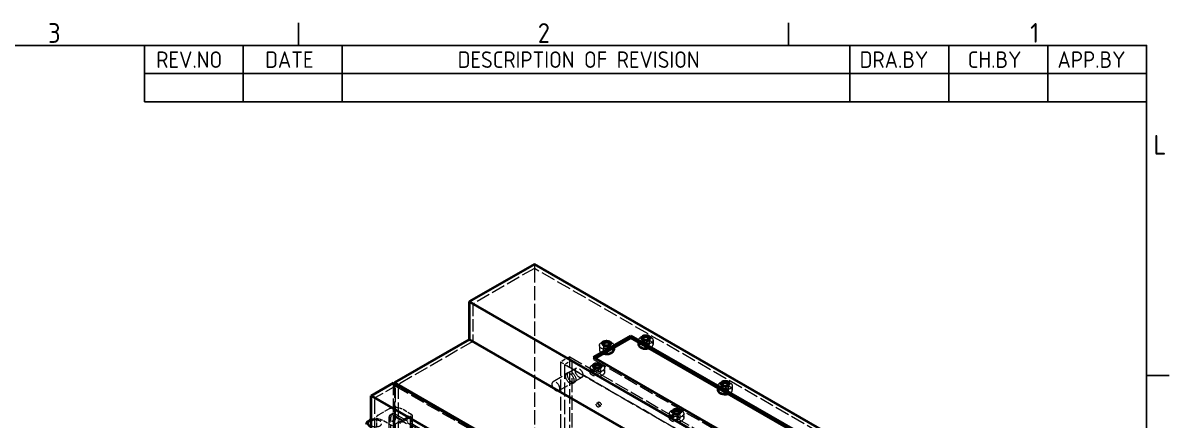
# Model space of a CAD drawing. Header units: millimetres. Extents: x 0 to 2378, y 0 to 1682.
# Drawn here: x 1997.1 to 2344.8, y 1528.4 to 1648.8 of the extents above; entities that cross this region are included whole.
import ezdxf

# ---------------------------------------------------------------- set-up
doc = ezdxf.new("R2010")
doc.units = ezdxf.units.MM
doc.header["$LTSCALE"] = 2
doc.linetypes.add('DASHED', pattern=[0.2067, 0.1654, -0.0413])
doc.layers.get('0').update_dxf_attribs({"color": 3, "lineweight": 25})
for name, color, linetype, lineweight in [('가려진 것(ISO)', 2, 'DASHED', 18), ('가시적인 것(ISO)', 3, 'Continuous', 40), ('가시적인 좁은 것(ISO)', 3, 'Continuous', 35), ('경계(ISO)', 7, 'Continuous', 25), ('기호(ISO)', 5, 'Continuous', 25)]:
    doc.layers.add(name, color=color, linetype=linetype, lineweight=lineweight)
doc.styles.add('ISO Proportiona M2B', font='isocp.shx')
doc.styles.add('문자 텍스트_M2B', font='isocp.shx')

# ---------------------------------------------------------------- blocks, each defined once
blk = doc.blocks.new('경계 Default Border')
at = {"layer": '경계(ISO)'}
for p, q in [((1040.37, 821), (1040.37, 824.4)), ((1114.69, 821), (1114.69, 824.4)), ((1169, 770.92), (1172.4, 770.92))]:
    blk.add_line(p, q, dxfattribs=at)
at = {"layer": '경계(ISO)', "flags": 128}
blk.add_lwpolyline([(20, 20), (20, 821), (1169, 821), (1169, 20), (20, 20)], dxfattribs=at)
at = {"layer": '경계(ISO)', "color": 2, "char_height": 3, "attachment_point": 7, "style": '문자 텍스트_M2B'}
for s, insert in [('3', (1002.39, 821.37)), ('2', (1076.66, 821.37)), ('1', (1151.33, 821.4)), ('L', (1170.04, 804.43))]:
    blk.add_mtext(s, dxfattribs=dict(at, insert=insert))

msp = doc.modelspace()

# ---------------------------------------------------------------- linework, layer by layer
at = {"layer": '가려진 것(ISO)', "ltscale": 1.520716}
msp.add_line((2152.2747, 1575.6809), (2152.2747, 1574.3754), dxfattribs=at)
at = {"layer": '가려진 것(ISO)', "ltscale": 12.772134}
msp.add_line((2152.2747, 1574.3754), (2133.6071, 1563.6254), dxfattribs=at)
at = {"layer": '가려진 것(ISO)', "ltscale": 13.202866}
for p, q in [((2271.9172, 1505.4778), (2152.2747, 1574.3754)), ((2253.2496, 1494.7279), (2133.6071, 1563.6254)), ((2133.6071, 1552.1797), (2253.2496, 1483.2822)), ((2110.1312, 1538.6608), (2229.7736, 1469.7633)), ((2230.6221, 1470.2519), (2110.9797, 1539.1495)), ((2103.9086, 1535.0775), (2223.5511, 1466.18))]:
    msp.add_line(p, q, dxfattribs=at)
at = {"layer": '가려진 것(ISO)', "ltscale": 13.010817}
msp.add_line((2152.2747, 1574.3754), (2152.2747, 1468.8397), dxfattribs=at)
at = {"layer": '가려진 것(ISO)', "ltscale": 11.288502}
msp.add_line((2133.6071, 1563.6254), (2133.6071, 1552.1797), dxfattribs=at)
at = {"layer": '가려진 것(ISO)', "ltscale": 12.901145}
msp.add_line((2133.6071, 1552.1797), (2110.9797, 1539.1495), dxfattribs=at)
at = {"layer": '가려진 것(ISO)', "ltscale": 1.523657}
for p, q in [((2171.995, 1551.0023), (2171.995, 1549.6942)), ((2188.2744, 1552.6311), (2188.2744, 1551.323)), ((2169.1666, 1544.1614), (2169.1666, 1542.8534)), ((2173.5666, 1544.1614), (2173.5666, 1542.8534)), ((2212.3161, 1538.7864), (2212.3161, 1537.4784)), ((2193.2082, 1530.3168), (2193.2082, 1529.0087)), ((2197.6082, 1530.3168), (2197.6082, 1529.0087))]:
    msp.add_line(p, q, dxfattribs=at)
at = {"layer": '가려진 것(ISO)', "ltscale": 0.380839}
for p, q in [((2172.895, 1551.6564), (2172.895, 1551.3293)), ((2175.495, 1551.6564), (2175.495, 1551.3293)), ((2184.7744, 1553.2851), (2184.7744, 1552.9581)), ((2187.3744, 1553.2851), (2187.3744, 1552.9581)), ((2170.0666, 1544.8155), (2170.0666, 1544.4884)), ((2172.6666, 1544.8155), (2172.6666, 1544.4884)), ((2208.8161, 1539.4405), (2208.8161, 1539.1135)), ((2211.4161, 1539.4405), (2211.4161, 1539.1135)), ((2194.1082, 1530.9708), (2194.1082, 1530.6438)), ((2196.7082, 1530.9708), (2196.7082, 1530.6438)), ((2114.9395, 1529.3275), (2114.6566, 1529.4904))]:
    msp.add_line(p, q, dxfattribs=at)
at = {"layer": '가려진 것(ISO)', "ltscale": 1.904597}
for p, q in [((2173.2116, 1551.3293), (2173.2116, 1549.6942)), ((2175.1784, 1551.3293), (2175.1784, 1549.6942)), ((2185.091, 1552.9581), (2185.091, 1551.323)), ((2187.0578, 1552.9581), (2187.0578, 1551.323)), ((2170.3832, 1544.4884), (2170.3832, 1542.8534)), ((2172.35, 1544.4884), (2172.35, 1542.8534)), ((2209.1327, 1539.1135), (2209.1327, 1537.4784)), ((2211.0995, 1539.1135), (2211.0995, 1537.4784)), ((2194.4248, 1530.6438), (2194.4248, 1529.0087)), ((2196.3916, 1530.6438), (2196.3916, 1529.0087))]:
    msp.add_line(p, q, dxfattribs=at)
at = {"layer": '가려진 것(ISO)', "ltscale": 0.800926}
for p, q in [((2176.395, 1551.0023), (2176.395, 1550.3147)), ((2183.8744, 1552.6311), (2183.8744, 1551.9435)), ((2207.9161, 1538.7864), (2207.9161, 1538.0988))]:
    msp.add_line(p, q, dxfattribs=at)
at = {"layer": '가려진 것(ISO)', "ltscale": 3.809293}
msp.add_line((2163.0227, 1547.5838), (2160.1943, 1545.955), dxfattribs=at)
at = {"layer": '가려진 것(ISO)', "ltscale": 13.102725}
msp.add_line((2163.0227, 1441.3027), (2163.0227, 1547.5838), dxfattribs=at)
at = {"layer": '가려진 것(ISO)', "ltscale": 12.91355}
for p, q in [((2163.0227, 1547.5838), (2261.1692, 1491.065)), ((2258.3407, 1489.4362), (2160.1943, 1545.955))]:
    msp.add_line(p, q, dxfattribs=at)
at = {"layer": '가려진 것(ISO)', "ltscale": 0.761779}
for p, q in [((2170.2352, 1547.4215), (2170.2352, 1546.7675)), ((2162.1245, 1542.6159), (2162.6902, 1542.9416)), ((2163.921, 1539.4962), (2164.4867, 1539.8219)), ((2171.7501, 1533.7871), (2171.1845, 1533.4614)), ((2108.5674, 1529.9471), (2109.1331, 1530.2728)), ((2172.3973, 1532.6634), (2171.8316, 1532.3376))]:
    msp.add_line(p, q, dxfattribs=at)
at = {"layer": '가려진 것(ISO)', "ltscale": 0.764731}
msp.add_line((2170.8031, 1547.0945), (2170.2352, 1546.7675), dxfattribs=at)
at = {"layer": '가려진 것(ISO)', "ltscale": 12.094824}
for p, q in [((2165.0527, 1544.0714), (2157.9816, 1539.9994)), ((2166.6496, 1541.2983), (2159.5786, 1537.2263))]:
    msp.add_line(p, q, dxfattribs=at)
at = {"layer": '가려진 것(ISO)', "ltscale": 12.719114}
msp.add_line((2160.1943, 1545.955), (2160.1943, 1464.2791), dxfattribs=at)
at = {"layer": '가려진 것(ISO)', "ltscale": 3.047415}
msp.add_line((2163.6733, 1546.457), (2161.4105, 1545.154), dxfattribs=at)
at = {"layer": '가려진 것(ISO)', "ltscale": 12.917272}
for p, q in [((2161.4105, 1545.154), (2161.4105, 1440.3772)), ((2163.6733, 1546.457), (2163.6733, 1441.6802))]:
    msp.add_line(p, q, dxfattribs=at)
at = {"layer": '가려진 것(ISO)', "ltscale": 13.252056}
for p, q in [((2258.2559, 1489.3845), (2161.4105, 1545.154)), ((2260.5186, 1490.6875), (2163.6733, 1546.457))]:
    msp.add_line(p, q, dxfattribs=at)
at = {"layer": '가려진 것(ISO)', "ltscale": 13.131522}
msp.add_line((2170.2352, 1546.7675), (2223.9753, 1515.8206), dxfattribs=at)
at = {"layer": '가려진 것(ISO)', "ltscale": 10.643445}
msp.add_line((2110.1312, 1538.6608), (2103.9086, 1535.0775), dxfattribs=at)
at = {"layer": '가려진 것(ISO)', "ltscale": 12.393773}
msp.add_line((2109.5655, 1510.3192), (2109.5655, 1539.6406), dxfattribs=at)
at = {"layer": '가려진 것(ISO)', "ltscale": 13.269882}
msp.add_line((2109.8483, 1539.4777), (2109.8483, 1413.9012), dxfattribs=at)
at = {"layer": '가려진 것(ISO)', "ltscale": 13.16608}
for p, q in [((2110.1312, 1414.0666), (2110.1312, 1538.6608)), ((2110.9797, 1539.1495), (2110.9797, 1414.5553)), ((2103.9086, 1410.4833), (2103.9086, 1535.0775))]:
    msp.add_line(p, q, dxfattribs=at)
at = {"layer": '가려진 것(ISO)', "ltscale": 4.840015}
msp.add_line((2108.2345, 1531.7916), (2104.6408, 1529.7221), dxfattribs=at)
at = {"layer": '가려진 것(ISO)', "ltscale": 13.245917}
for p, q in [((2221.854, 1465.1863), (2109.5655, 1529.849)), ((2110.1312, 1530.1747), (2222.4197, 1465.5121))]:
    msp.add_line(p, q, dxfattribs=at)
at = {"layer": '가려진 것(ISO)', "ltscale": 6.475868}
msp.add_line((2110.1312, 1527.2114), (2114.9395, 1529.9803), dxfattribs=at)
at = {"layer": '가려진 것(ISO)', "ltscale": 4.190233}
for p, q in [((2115.1391, 1529.9999), (2112.0278, 1531.7916)), ((2109.1994, 1526.5795), (2106.0881, 1528.3711))]:
    msp.add_line(p, q, dxfattribs=at)
at = {"layer": '가려진 것(ISO)', "ltscale": 14.029995}
for p, q in [((2115.2223, 1529.8162), (2115.2223, 1510.8491)), ((2114.6566, 1529.4904), (2114.6566, 1510.5233)), ((2114.9395, 1510.3604), (2114.9395, 1529.3275))]:
    msp.add_line(p, q, dxfattribs=at)
at = {"layer": '가려진 것(ISO)', "ltscale": 3.428354}
msp.add_line((2104.4743, 1526.5472), (2104.4743, 1529.4904), dxfattribs=at)
at = {"layer": '가려진 것(ISO)', "ltscale": 13.879266}
msp.add_line((2108.1513, 1529.0283), (2108.1513, 1514.9558), dxfattribs=at)
at = {"layer": '가려진 것(ISO)', "ltscale": 12.83912}
msp.add_line((2108.7169, 1416.5325), (2108.7169, 1529.354), dxfattribs=at)
at = {"layer": '가려진 것(ISO)', "ltscale": 5.33305}
msp.add_line((2113.4586, 1527.2541), (2109.4988, 1529.5344), dxfattribs=at)
at = {"layer": '가려진 것(ISO)', "ltscale": 4.571172}
for p, q in [((2111.2625, 1527.5359), (2114.6566, 1529.4904)), ((2114.9395, 1529.3275), (2111.5454, 1527.373))]:
    msp.add_line(p, q, dxfattribs=at)
at = {"layer": '가려진 것(ISO)', "ltscale": 11.431421}
for centre, start_param, end_param in [((2174.195, 1549.6942), 0, 4.29613591), ((2186.0744, 1551.323), 5.12864205, 9.42477796), ((2210.1161, 1537.4784), 5.12864205, 9.42477796)]:
    msp.add_ellipse(centre, major_axis=(2.2, 0), ratio=0.5758617, start_param=start_param, end_param=end_param, dxfattribs=at)
at = {"layer": '가려진 것(ISO)', "ltscale": 11.145789}
for centre in [(2174.195, 1551.0023), (2186.0744, 1552.6311), (2171.3666, 1544.1614), (2171.3666, 1542.8534), (2210.1161, 1538.7864), (2195.4082, 1530.3168), (2195.4082, 1529.0087)]:
    msp.add_ellipse(centre, major_axis=(-2.2, 0), ratio=0.5758617, dxfattribs=at)
at = {"layer": '가려진 것(ISO)', "ltscale": 4.434569}
for centre in [(2174.195, 1551.3293), (2186.0744, 1552.9581), (2171.3666, 1544.4884), (2210.1161, 1539.1135), (2195.4082, 1530.6438)]:
    msp.add_ellipse(centre, major_axis=(1.3, 0), ratio=0.5758617, start_param=2.92140332, end_param=6.50337464, dxfattribs=at)
at = {"layer": '가려진 것(ISO)', "ltscale": 2.255286}
for centre in [(2174.195, 1551.3293), (2186.0744, 1552.9581), (2171.3666, 1544.4884), (2210.1161, 1539.1135), (2195.4082, 1530.6438)]:
    msp.add_ellipse(centre, major_axis=(0.9834, 0), ratio=0.5758617, start_param=3.50828257, end_param=5.91649539, dxfattribs=at)
at = {"layer": '가려진 것(ISO)', "ltscale": 5.88435}
for centre in [(2186.0744, 1551.323), (2174.195, 1549.6942), (2171.3666, 1542.8534), (2210.1161, 1537.4784), (2195.4082, 1529.0087)]:
    msp.add_ellipse(centre, major_axis=(-0.9834, 0), ratio=0.5758617, dxfattribs=at)
at = {"layer": '가려진 것(ISO)', "ltscale": 12.159042}
for centre in [(2165.8512, 1542.6848), (2158.7801, 1538.6129)]:
    msp.add_ellipse(centre, major_axis=(0.7985, -1.3865), ratio=0.57809312, dxfattribs=at)
at = {"layer": '가려진 것(ISO)', "ltscale": 13.678923}
for centre in [(2163.0227, 1541.056), (2163.5884, 1541.3818)]:
    msp.add_ellipse(centre, major_axis=(0.8983, -1.5599), ratio=0.57809312, dxfattribs=at)
at = {"layer": '가려진 것(ISO)', "ltscale": 3.879783}
for centre in [(2171.508, 1532.8995), (2172.0737, 1533.2253)]:
    msp.add_ellipse(centre, major_axis=(0.3236, -0.5619), ratio=0.57809312, dxfattribs=at)
at = {"layer": '가려진 것(ISO)', "ltscale": 0.727532}
msp.add_ellipse((2105.04, 1529.4904), major_axis=(0.5657, 0), ratio=0.57809312, start_param=1.57079633, end_param=3.14159265, dxfattribs=at)
at = {"layer": '가려진 것(ISO)', "ltscale": 2.991791}
for centre in [(2109.5655, 1528.2139), (2110.1312, 1528.5397)]:
    msp.add_ellipse(centre, major_axis=(-0.9981, 1.7332), ratio=0.57809312, start_param=5.49972085, end_param=7.07051718, dxfattribs=at)
at = {"layer": '가려진 것(ISO)', "ltscale": 5.983681}
msp.add_ellipse((2108.9998, 1528.6678), major_axis=(-0.499, -0.8666), ratio=0.57809312, dxfattribs=at)
at = {"layer": '가려진 것(ISO)', "ltscale": 0.598278}
msp.add_ellipse((2114.9395, 1529.6533), major_axis=(0.1996, 0.3466), ratio=0.57809312, start_param=5.49585344, end_param=7.06664976, dxfattribs=at)
at = {"layer": '가려진 것(ISO)', "ltscale": 10.774666}
msp.add_ellipse((2104.1915, 1527.3743), major_axis=(1.8, 0), ratio=0.5758617, start_param=3.8086038, end_param=8.75776682, dxfattribs=at)
at = {"layer": '가려진 것(ISO)', "ltscale": 3.96278}
msp.add_open_spline([(2108.2345, 1531.7916), (2108.4436, 1531.912), (2108.6782, 1532.0094), (2109.1797, 1532.1565), (2109.4467, 1532.2062), (2109.992, 1532.256), (2110.2703, 1532.256), (2110.8156, 1532.2062), (2111.0826, 1532.1565), (2111.5841, 1532.0094), (2111.8187, 1531.912), (2112.0278, 1531.7916)], degree=3, knots=[1.57079633, 1.57079633, 1.57079633, 1.57079633, 1.88495559, 1.88495559, 2.19911486, 2.19911486, 2.51327412, 2.51327412, 2.82743339, 2.82743339, 3.14159265, 3.14159265, 3.14159265, 3.14159265], dxfattribs=at)
at = {"layer": '가려진 것(ISO)', "ltscale": 3.392894}
msp.add_open_spline([(2102.7772, 1528.5932), (2102.9256, 1528.6469), (2103.0812, 1528.6917), (2103.5248, 1528.7902), (2103.8233, 1528.8243), (2104.4206, 1528.8333), (2104.7193, 1528.8085), (2105.2923, 1528.7015), (2105.5664, 1528.6191), (2105.9099, 1528.4673), (2106.0012, 1528.4212), (2106.0881, 1528.3711)], degree=3, knots=[1.79465774, 1.79465774, 1.79465774, 1.79465774, 1.98829169, 1.98829169, 2.33014402, 2.33014402, 2.66972542, 2.66972542, 3.01098991, 3.01098991, 3.14159265, 3.14159265, 3.14159265, 3.14159265], dxfattribs=at)
at = {"layer": '가시적인 것(ISO)'}
for p, q in [((2152.2747, 1575.6809), (2132.4757, 1564.2794)), ((2273.0486, 1506.1319), (2152.2747, 1575.6809)), ((2132.4757, 1564.2794), (2132.4757, 1552.8338)), ((2253.2496, 1494.7304), (2132.4757, 1564.2794)), ((2132.4757, 1552.8338), (2109.8483, 1539.8035)), ((2132.4757, 1552.8338), (2253.2496, 1483.2847)), ((2170.2352, 1547.4215), (2181.5489, 1553.9367)), ((2181.5489, 1553.2826), (2170.8031, 1547.0945)), ((2181.5489, 1553.9367), (2181.5489, 1553.2826)), ((2181.5489, 1553.9367), (2235.2891, 1522.9898)), ((2234.7212, 1522.6628), (2181.5489, 1553.2826)), ((2183.8744, 1551.9435), (2183.8744, 1551.323)), ((2223.9753, 1516.4746), (2170.2352, 1547.4215)), ((2176.395, 1550.3147), (2176.395, 1549.6942)), ((2109.5655, 1539.6406), (2102.7772, 1535.7315)), ((2230.3393, 1470.0916), (2109.5655, 1539.6406)), ((2230.6221, 1470.2545), (2109.8483, 1539.8035)), ((2109.8483, 1539.8035), (2109.8483, 1539.4777)), ((2207.9161, 1538.0988), (2207.9161, 1537.4784)), ((2102.7772, 1535.7315), (2223.5511, 1466.1825)), ((2102.7772, 1517.4279), (2102.7772, 1535.7315))]:
    msp.add_line(p, q, dxfattribs=at)
for centre in [(2186.0744, 1553.2851), (2174.195, 1551.6564), (2171.3666, 1544.8155), (2210.1161, 1539.4405), (2195.4082, 1530.9708)]:
    msp.add_ellipse(centre, major_axis=(-1.3, 0), ratio=0.5758617, dxfattribs=at)
for centre, major_axis, start_param, end_param in [((2174.195, 1551.3293), (-1.3, 0), 3.36178199, 6.06299598), ((2174.195, 1551.3293), (-0.9834, 0), 2.77490273, 6.64987523), ((2186.0744, 1551.323), (-2.2, 0), 0, 1.9870494), ((2186.0744, 1552.9581), (-1.3, 0), 3.36178199, 6.06299598), ((2186.0744, 1552.9581), (-0.9834, 0), 2.77490273, 6.64987523), ((2174.195, 1549.6942), (2.2, 0), 4.29613591, 6.28318531), ((2171.3666, 1544.4884), (-1.3, 0), 3.36178199, 6.06299598), ((2171.3666, 1544.4884), (-0.9834, 0), 2.77490273, 6.64987523), ((2210.1161, 1537.4784), (-2.2, 0), 0, 1.9870494), ((2210.1161, 1539.1135), (-1.3, 0), 3.36178199, 6.06299598), ((2210.1161, 1539.1135), (-0.9834, 0), 2.77490273, 6.64987523), ((2195.4082, 1530.6438), (-1.3, 0), 3.36178199, 6.06299598), ((2195.4082, 1530.6438), (-0.9834, 0), 2.77490273, 6.64987523)]:
    msp.add_ellipse(centre, major_axis=major_axis, ratio=0.5758617, start_param=start_param, end_param=end_param, dxfattribs=at)
msp.add_open_spline([(2101.3915, 1527.0472), (2101.3915, 1527.2227), (2101.4311, 1527.3974), (2101.5827, 1527.7344), (2101.7, 1527.8939), (2102.0114, 1528.1985), (2102.2154, 1528.3373), (2102.5502, 1528.5039), (2102.6616, 1528.5512), (2102.7772, 1528.5932)], degree=3, knots=[0.78539816, 0.78539816, 0.78539816, 0.78539816, 1.03891682, 1.03891682, 1.3173777, 1.3173777, 1.64367389, 1.64367389, 1.79465774, 1.79465774, 1.79465774, 1.79465774], dxfattribs=at)
at = {"layer": '가시적인 좁은 것(ISO)'}
msp.add_open_spline([(2102.7772, 1528.4909), (2102.6768, 1528.4487), (2102.5824, 1528.4022), (2102.4944, 1528.3515), (2102.3972, 1528.2955), (2102.3089, 1528.2352), (2102.2297, 1528.1704), (2102.2244, 1528.1661), (2102.2194, 1528.162), (2102.2139, 1528.1574), (2102.1368, 1528.0928), (2102.0697, 1528.025), (2102.0127, 1527.9539), (2102.0046, 1527.9437), (2101.9969, 1527.9339), (2101.9889, 1527.9232), (2101.9406, 1527.8589), (2101.9011, 1527.7931), (2101.8703, 1527.7255), (2101.86, 1527.703), (2101.8509, 1527.6808), (2101.8424, 1527.6575), (2101.8084, 1527.5642), (2101.7915, 1527.4696), (2101.7915, 1527.3743), (2101.7914, 1527.2908), (2101.8044, 1527.2081), (2101.8304, 1527.1262), (2101.8342, 1527.1144), (2101.8382, 1527.1025), (2101.8424, 1527.0911), (2101.8714, 1527.0111), (2101.9124, 1526.9333), (2101.9654, 1526.8576), (2101.973, 1526.8468), (2101.9812, 1526.8356), (2101.9889, 1526.8253), (2102.0468, 1526.7483), (2102.1163, 1526.6748), (2102.1975, 1526.605), (2102.2029, 1526.6004), (2102.2087, 1526.5955), (2102.2139, 1526.5911), (2102.297, 1526.5216), (2102.3905, 1526.4568), (2102.4944, 1526.397)], degree=3, knots=[0.44695789, 0.44695789, 0.44695789, 0.44695789, 0.5, 0.5, 0.5, 0.55859375, 0.55859375, 0.55859375, 0.5625, 0.5625, 0.5625, 0.6171875, 0.6171875, 0.6171875, 0.625, 0.625, 0.625, 0.671875, 0.671875, 0.671875, 0.6875, 0.6875, 0.6875, 0.75, 0.75, 0.75, 0.8046875, 0.8046875, 0.8046875, 0.8125, 0.8125, 0.8125, 0.8671875, 0.8671875, 0.8671875, 0.875, 0.875, 0.875, 0.93359375, 0.93359375, 0.93359375, 0.9375, 0.9375, 0.9375, 1, 1, 1, 1], dxfattribs=at)
at = {"layer": '기호(ISO)'}
for p, q in [((2034, 1642), (2338, 1642)), ((2034, 1642), (2034, 1633.44)), ((2064, 1642), (2064, 1633.44)), ((2094, 1642), (2094, 1633.44)), ((2248, 1642), (2248, 1633.44)), ((2278, 1642), (2278, 1633.44)), ((2308, 1642), (2308, 1633.44)), ((2338, 1642), (2338, 1633.44)), ((2034, 1633.44), (2338, 1633.44)), ((2034, 1633.44), (2034, 1624.88)), ((2064, 1633.44), (2064, 1624.88)), ((2094, 1633.44), (2094, 1624.88)), ((2248, 1633.44), (2248, 1624.88)), ((2278, 1633.44), (2278, 1624.88)), ((2308, 1633.44), (2308, 1624.88)), ((2338, 1633.44), (2338, 1624.88)), ((2034, 1624.88), (2338, 1624.88))]:
    msp.add_line(p, q, dxfattribs=at)

# ---------------------------------------------------------------- block references
at = {"xscale": 2, "yscale": 2, "zscale": 2}
msp.add_blockref('경계 Default Border', (0, 0), dxfattribs=at)

# ---------------------------------------------------------------- texts
at = {"layer": '기호(ISO)', "color": 2, "char_height": 5, "attachment_point": 7, "style": 'ISO Proportiona M2B'}
for s, insert in [('REV.NO', (2037.5743, 1635.1663)), ('DATE', (2070.6285, 1635.1663)), ('DESCRIPTION OF REVISION', (2129.0141, 1635.1663)), ('DRA.BY', (2250.9515, 1635.1663)), ('CH.BY', (2283.7286, 1635.1663)), ('APP.BY', (2310.9555, 1635.1663))]:
    msp.add_mtext(s, dxfattribs=dict(at, insert=insert))

doc.saveas('drawing.dxf')
